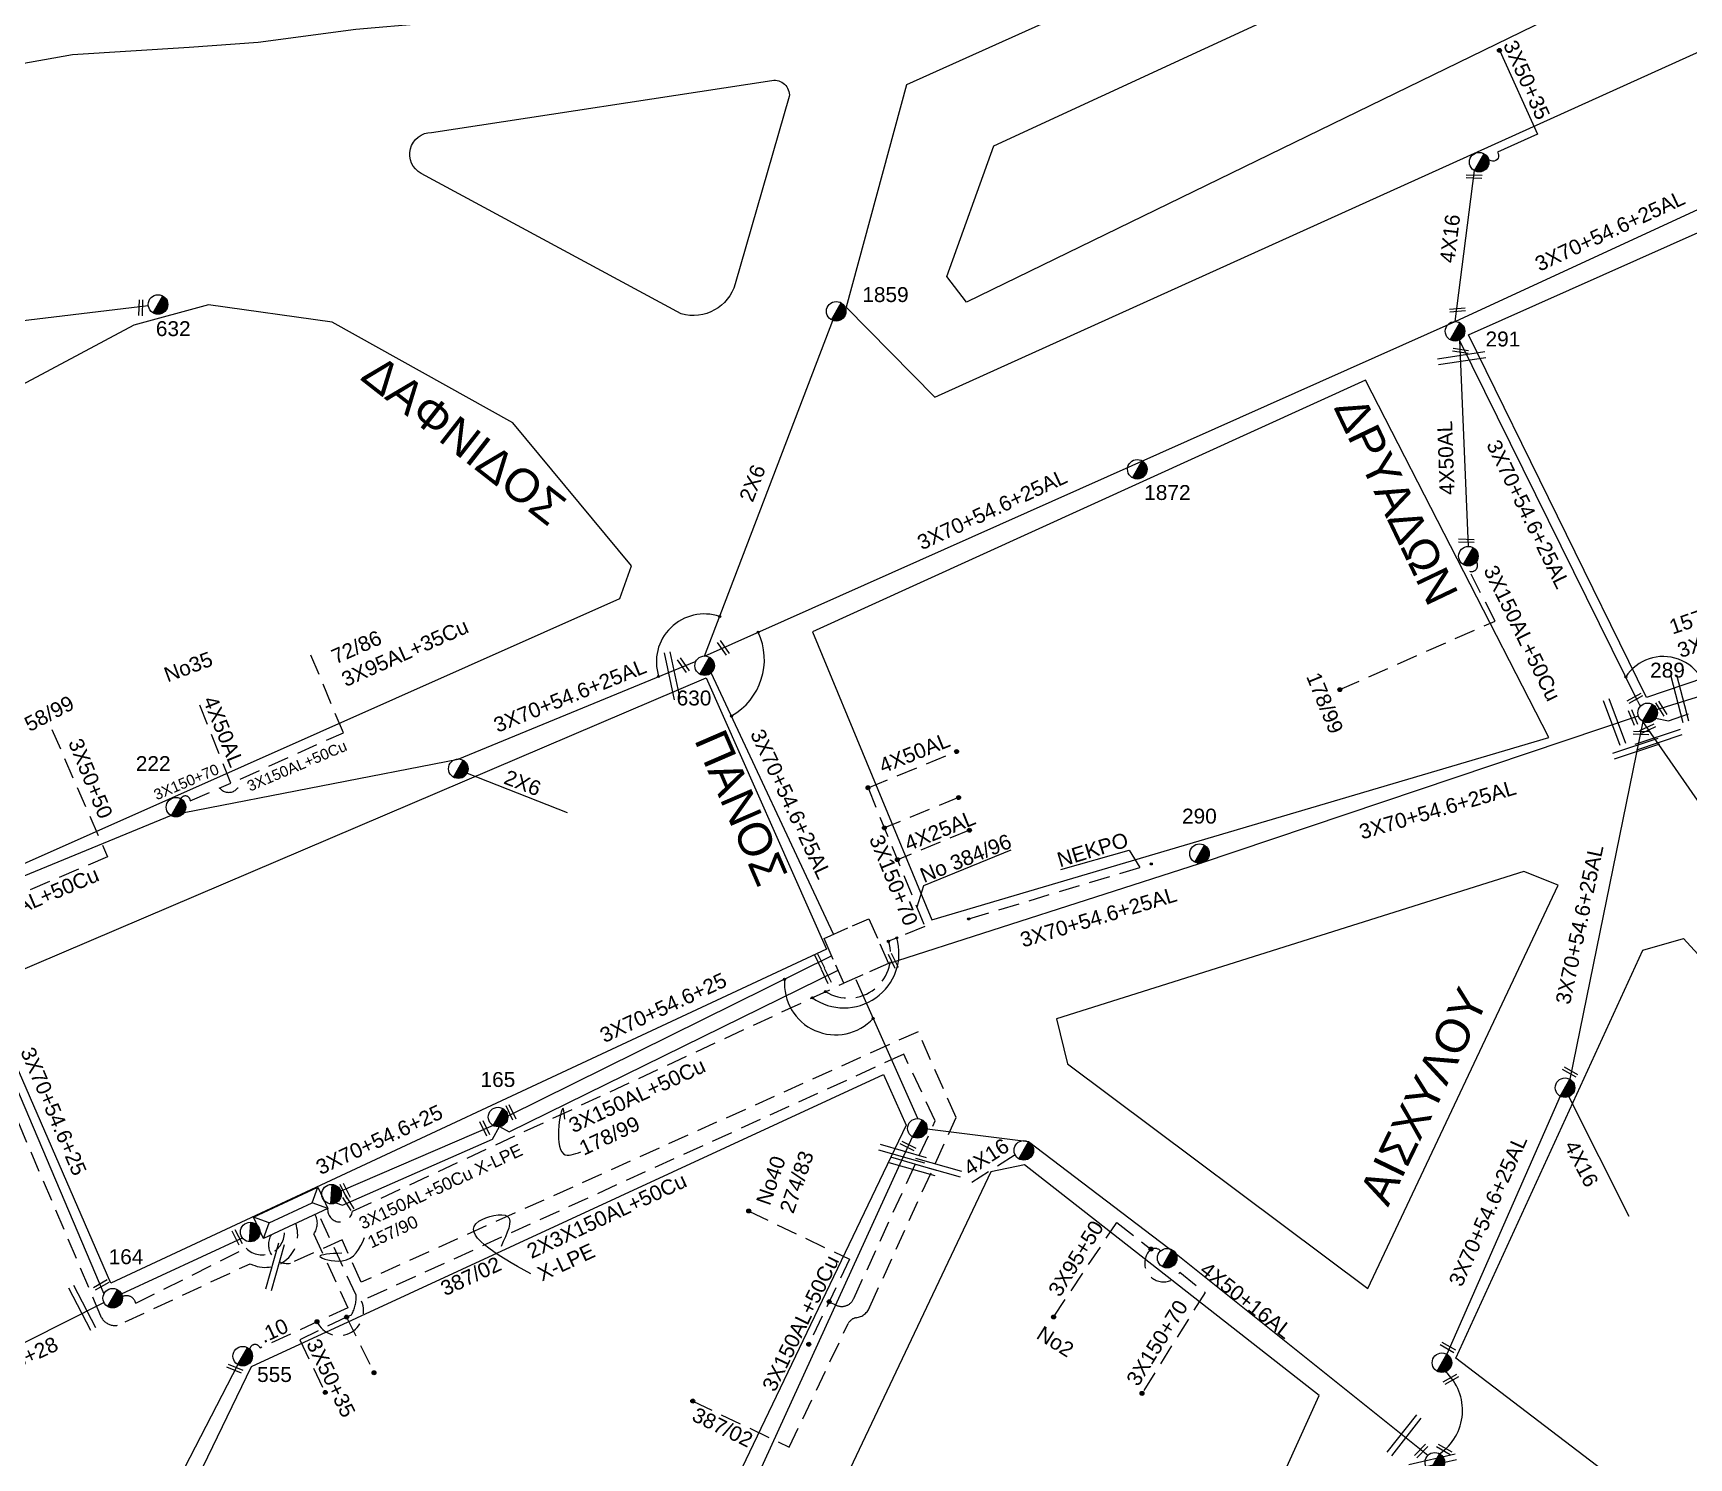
# Model space of a CAD drawing. Header units: millimetres. Extents: x 1421 to 7149, y 883 to 1925.
# Drawn here: x 5331.4 to 5531.3, y 1531.1 to 1703.1 of the extents above; entities that cross this region are included whole.
import ezdxf

# ---------------------------------------------------------------- set-up
doc = ezdxf.new("R2010")
doc.units = ezdxf.units.MM
doc.linetypes.add('DASHED', pattern=[19.05, 12.7, -6.35])
for name, color, linetype in [('2x6', 7, 'SYN_LINE'), ('3x48+28', 7, 'Continuous'), ('3x50+50', 7, 'DASHED'), ('3x65+38+23_5', 7, 'Continuous'), ('3x82+57+13_5', 7, 'Continuous'), ('Άγνωστα', 7, 'Continuous'), ('Γυμνά εναέρια ΧΤ (3Φ) 4x50AL', 7, 'Continuous'), ('Γυμνά εναέρια ΧΤ και ΦΟΠ (3Φ)   4x50+16AL', 7, 'Continuous'), ('Εναέρια παροχή ΧΤ 4x16', 7, 'SYN_LINE'), ('Καλωδια Χ.Τ 3x95+35', 7, 'DASHED'), ('Καλωδια ΧΤ  3X95+50', 7, 'Continuous'), ('Καλώδια ΧΤ   3x150+50CU', 7, 'DASHED'), ('Καλώδια ΧΤ   3x150+70AL', 7, 'DASHED'), ('Καλώδια ΧΤ   3x150AL+50CU', 7, 'DASHED'), ('Μηχανική τομή', 7, 'Continuous'), ('Περίπτερο', 7, 'Continuous'), ('Στύλος ΦΜ', 7, 'Continuous'), ('Στύλος ΦΜ @ 1', 7, 'Continuous'), ('Συνδέσεις', 7, 'Continuous'), ('Συνεστραμμένα ΧΤ   3x70+54.6+25 AL', 7, 'SYN_LINE'), ('Τομή', 7, 'Continuous'), ('Υπογεια Καλωδια Δικτυου ΧΤ 4X25', 7, 'DASHED'), ('Υποσταθμός εναέριος 2 στύλων', 7, 'Continuous'), ('Υποσταθμός πόλεως', 7, 'Continuous'), ('Υπόβαθρο ΔΕΗ', 7, 'Continuous'), ('Υπόγεια καλώδια Παροχών ΧΤ   4x16AL', 7, 'DASHED'), ('Υπόγεια καλώδια Παροχών ΧΤ   4x50AL', 7, 'DASHED')]:
    doc.layers.add(name, color=color, linetype=linetype)
doc.styles.add('arial', font='ARIAL.TTF')
doc.styles.get("Standard").update_dxf_attribs({"font": 'ARIAL.TTF'})
doc.linetypes.add('PRANES_TEXNHTO', pattern='A,1,[136,SPECLINE.shx,S=1.5,R=0,X=0,Y=0],2,[137,SPECLINE.shx,S=1,R=0,X=0,Y=0],1', length=4)
doc.linetypes.add('SYN_LINE', pattern='A,0.5,-0.0001,["/\\/\\/\\/",Standard,S=0.1,R=0,X=0,Y=-0.05],-0.25', length=0.7501)

# ---------------------------------------------------------------- blocks, each defined once
blk = doc.blocks.new('ΥΠΑΡΧΩΝ ΤΣΙΜΕΝΤΕΝΙΟΣ ΣΤΥΛΟΣ')
at = {"layer": 'Στύλος ΦΜ'}
blk.add_hatch(color=256, dxfattribs=at).paths.add_polyline_path([(-1.29, -2.28, 0.574793), (2.62, 0, 0.268822), (1.3, 2.27)])
blk.add_line((-1.29, -2.28), (1.3, 2.27), dxfattribs=at)
blk.add_circle((0, 0), 2.62, dxfattribs=at)
at = {"layer": 'Στύλος ΦΜ', "flags": 4}
for tag, p in [('ΑΡΙΘΜΟΣ', (-4.68, 8.05)), ('ΤΥΠΟΣ', (-4.91, 3.03))]:
    blk.add_attdef(tag, p, '', height=4, dxfattribs=at)
blk = doc.blocks.new('ΥΠΟΣΤΑΘΜΟΣ ΕΝΑΕΡΙΟΣ ΕΠΙ 2 ΣΤΥΛΩΝ')
at = {"layer": 'Υποσταθμός εναέριος 2 στύλων', "linetype": 'Continuous'}
for points in [[(-11.97, -2.11, 0.574793), (-8.45, -0.07, 0.268822), (-9.64, 1.98)], [(9.68, -2.15, 0.574793), (13.19, -0.1, 0.268822), (12.01, 1.95)]]:
    blk.add_hatch(color=256, dxfattribs=at).paths.add_polyline_path(points)
for p, q in [((-11.97, -2.11), (-9.64, 1.98)), ((9.68, -2.15), (12.01, 1.95))]:
    blk.add_line(p, q, dxfattribs=at)
for centre in [(-10.81, -0.07), (10.84, -0.1)]:
    blk.add_circle(centre, 2.36, dxfattribs=at)
at = {"layer": 'Υποσταθμός πόλεως', "linetype": 'Continuous', "ltscale": 40}
blk.add_lwpolyline([(-8.57, 2.82), (8.57, 2.82), (8.57, -2.82), (-8.57, -2.82)], close=True, dxfattribs=at)
for points in [[(-5.75, 0), (-8.57, 2.82)], [(-8.57, -2.82), (-5.75, 0)], [(-5.75, 0), (5.75, 0)], [(5.75, 0), (8.57, 2.82)], [(8.57, -2.82), (5.75, 0)]]:
    blk.add_lwpolyline(points, dxfattribs=at)
at = {"layer": 'Υποσταθμός εναέριος 2 στύλων', "ltscale": 40, "flags": 1}
for tag, p in [('ΜΕΤΑΣΧΗΜΑΤΙΣΜΟΣ', (14.09, 2.51)), ('ΙΣΧΥΣ', (14.07, -0.28)), ('ΑΡΙΘΜΟΣ', (14.19, -3))]:
    blk.add_attdef(tag, p, '', height=1.8, dxfattribs=at)
blk = doc.blocks.new('PILLAR YPOSTATHMOU')
at = {"layer": 'Περίπτερο', "ltscale": 40}
for points in [[(540.426, 2525.117), (540.426, 2526.013), (541.511, 2526.013)], [(541.816, 2526.013), (542.907, 2526.013), (542.907, 2524.949)], [(541.586, 2523.532), (540.426, 2523.532), (540.426, 2524.862)], [(542.907, 2524.593), (542.907, 2523.532), (541.917, 2523.532)]]:
    blk.add_lwpolyline(points, dxfattribs=at)
blk = doc.blocks.new('_ΣΥΝΔΕΣΗ')
at = {"layer": 'Συνδέσεις', "linetype": 'SYN_LINE', "ltscale": 40}
blk.add_hatch(color=256, dxfattribs=at).paths.add_polyline_path([(0.5, -0.01, 1), (-0.5, -0.01, 1)])
at = {"layer": 'Συνδέσεις'}
blk.add_circle((0, -0.01), 0.5, dxfattribs=at)
blk = doc.blocks.new('ΜΗΧΑΝΙΚΗ ΤΟΜΗ')
at = {"layer": 'Μηχανική τομή', "ltscale": 40}
for p, q in [((-3.67, 1.17), (3.91, 1.17)), ((3.91, -0.38), (-3.67, -0.38))]:
    blk.add_line(p, q, dxfattribs=at)
blk = doc.blocks.new('ΤΟΜΗ')
at = {"layer": 'Τομή', "ltscale": 40}
for p, q in [((10.95, 0.22), (-12.13, 0.22)), ((10.95, -2.57), (-12.13, -2.57))]:
    blk.add_line(p, q, dxfattribs=at)

msp = doc.modelspace()

# ---------------------------------------------------------------- linework, layer by layer
at = {"layer": '2x6', "color": 1, "lineweight": -3, "ltscale": 20}
msp.add_lwpolyline([(5412.49, 1627.88), (5427.95, 1668.39)], dxfattribs=at)
at = {"layer": '3x48+28', "color": 50, "lineweight": -3, "ltscale": 0.2}
for points in [[(5342.09, 1550.91), (5356.69, 1557.67)], [(5322, 1540.81), (5339.99, 1549.85)]]:
    msp.add_lwpolyline(points, dxfattribs=at)
at = {"layer": '3x50+50', "color": 1, "lineweight": -3, "ltscale": 0.2}
msp.add_lwpolyline([(5333.71, 1619.02), (5340.4, 1603.65)], dxfattribs=at)
at = {"layer": '3x65+38+23_5', "color": 30, "lineweight": -3, "ltscale": 0.2}
msp.add_lwpolyline([(5527.42, 1621.42), (5567.03, 1633.76)], dxfattribs=at)
at = {"layer": '3x82+57+13_5', "color": 1, "lineweight": -3, "ltscale": 0.2}
msp.add_line((5549.47, 1585.73), (5525.73, 1620), dxfattribs=at)
at = {"layer": 'Άγνωστα', "color": 7, "lineweight": -3}
for p, q in [((5449.45, 1604.47), (5438.92, 1600.16)), ((5455.47, 1602.11), (5463.74, 1604.47)), ((5463.74, 1604.47), (5465.01, 1602.37)), ((5438.92, 1600.16), (5438.1, 1597.58))]:
    msp.add_line(p, q, dxfattribs=at)
for points in [[(5395.61, 1571.98), (5395.46, 1573.17), (5395.47, 1567.8), (5397.56, 1568.05)], [(5391.5, 1553.31), (5385.24, 1559.66), (5388.7, 1560.25), (5387.92, 1556.63)], [(5368.7, 1555.81), (5366.06, 1555.41), (5368.72, 1554.88), (5371.44, 1557.68)]]:
    msp.add_spline(points, degree=3, dxfattribs=at)
at = {"layer": 'Γυμνά εναέρια ΧΤ (3Φ) 4x50AL', "color": 27, "lineweight": -3, "ltscale": 0.2}
msp.add_line((5503.59, 1666.02), (5504.63, 1641.12), dxfattribs=at)
at = {"layer": 'Γυμνά εναέρια ΧΤ και ΦΟΠ (3Φ)   4x50+16AL', "color": 62, "lineweight": -3, "ltscale": 0.1}
for points in [[(5438.22, 1572.05), (5430.76, 1588.82)], [(5499.77, 1531.39), (5469.39, 1555.7), (5451.6, 1569.23), (5439.34, 1570.79)]]:
    msp.add_lwpolyline(points, dxfattribs=at)
at = {"layer": 'Εναέρια παροχή ΧΤ 4x16', "color": 1, "lineweight": -3, "ltscale": 10}
msp.add_line((5383.82, 1613.75), (5395.9, 1609), dxfattribs=at)
at = {"layer": 'Εναέρια παροχή ΧΤ 4x16', "color": 1, "lineweight": -3, "ltscale": 20}
msp.add_line((5516.79, 1574.69), (5524.04, 1560.27), dxfattribs=at)
at = {"layer": 'Καλωδια Χ.Τ 3x95+35', "color": 1, "lineweight": -3, "ltscale": 0.2}
msp.add_lwpolyline([(5368.89, 1618.62), (5364.86, 1628.23)], dxfattribs=at)
at = {"layer": 'Καλωδια ΧΤ  3X95+50', "color": 62, "linetype": 'DASHED', "lineweight": -3, "ltscale": 0.2}
for points in [[(5454.61, 1548.1), (5462.24, 1559.52), (5466.36, 1556.29)], [(5469.84, 1553.5), (5472.9, 1551.07)]]:
    msp.add_lwpolyline(points, dxfattribs=at)
for centre, radius, start, end in [((5467.87, 1554.61), 2.26, 131.7965, 330.6548), ((5466.8, 1555.36), 1.03, 44.871, 115.203)]:
    msp.add_arc(centre, radius, start, end, dxfattribs=at)
at = {"layer": 'Καλώδια ΧΤ   3x150+50CU', "color": 151, "lineweight": -3, "ltscale": 0.2}
for points in [[(5432.21, 1611.98), (5439.05, 1595.24), (5434.67, 1593.45, -0.709322), (5427.09, 1587.38, 26.956965)], [(5366.99, 1561.22, 0.972346), (5369.99, 1560.86), (5429.3, 1588.4)]]:
    msp.add_lwpolyline(points, format="xyb", dxfattribs=at)
at = {"layer": 'Καλώδια ΧΤ   3x150+50CU', "color": 6, "lineweight": -3, "ltscale": 0.2}
msp.add_lwpolyline([(5411.06, 1537.96), (5422.68, 1532.39), (5429.83, 1547.31, -0.251924), (5430.78, 1548.01, 0.275766), (5432.44, 1549.34), (5442.85, 1572.18), (5438.26, 1582.54), (5371.04, 1552.31), (5368.75, 1557.42), (5362.49, 1554.6, -0.64206), (5360.17, 1558.03, -1.34144)], format="xyb", dxfattribs=at)
at = {"layer": 'Καλώδια ΧΤ   3x150+50CU', "color": 30, "lineweight": -3, "ltscale": 0.2}
for points in [[(5427.51, 1549.94), (5428.37, 1549.53, 0.429753), (5430.5, 1550.35), (5440.33, 1571.79), (5436.53, 1579.82), (5371.07, 1550.03, -0.981828), (5365.69, 1547.53)], [(5365.45, 1560.5, -0.303809), (5365.3, 1558.11), (5369.44, 1549.22), (5358.83, 1544.35, 0.810901), (5357.59, 1544.2)]]:
    msp.add_lwpolyline(points, format="xyb", dxfattribs=at)
msp.add_lwpolyline([(5417.81, 1560.89), (5429.97, 1555.07), (5425.06, 1544.81)], dxfattribs=at)
at = {"layer": 'Καλώδια ΧΤ   3x150+50CU', "color": 206, "lineweight": -3, "ltscale": 0.2}
msp.add_lwpolyline([(5369.32, 1548.12), (5369.86, 1548.38, 0.157059), (5370.42, 1550.74), (5365.83, 1560.68)], format="xyb", dxfattribs=at)
at = {"layer": 'Καλώδια ΧΤ   3x150+50CU', "color": 85, "lineweight": -3, "ltscale": 0.2}
msp.add_lwpolyline([(5342.2, 1550.56, -0.493689), (5343.82, 1549.76), (5357.14, 1556.42, 0.733578), (5361.75, 1558.77, -2.503495)], format="xyb", dxfattribs=at)
at = {"layer": 'Καλώδια ΧΤ   3x150+50CU', "color": 206, "lineweight": -3, "ltscale": 0.2}
for points in [[(5369.26, 1548.09), (5363.61, 1545.36), (5366.69, 1538.99)], [(5369.26, 1548.09), (5372.58, 1541.37)]]:
    msp.add_lwpolyline(points, dxfattribs=at)
at = {"layer": 'Καλώδια ΧΤ   3x150+70AL', "color": 250, "lineweight": -3, "ltscale": 0.2}
msp.add_line((5444.36, 1596.15), (5466.4, 1602.79), dxfattribs=at)
at = {"layer": 'Καλώδια ΧΤ   3x150+70AL', "color": 1, "lineweight": -3, "ltscale": 0.2}
msp.add_lwpolyline([(5350.41, 1610.42), (5355.3, 1612.52)], dxfattribs=at)
msp.add_lwpolyline([(5306.4, 1581.46), (5322.21, 1589.09), (5339.57, 1548.24, 0.500021), (5342.54, 1547.51), (5357.65, 1554.54, 0.691957), (5363.11, 1559.42, -4.730489)], format="xyb", dxfattribs=at)
at = {"layer": 'Καλώδια ΧΤ   3x150+70AL', "color": 62, "lineweight": -3, "ltscale": 0.2}
msp.add_lwpolyline([(5472.9, 1551.07), (5465.28, 1538.88)], dxfattribs=at)
at = {"layer": 'Καλώδια ΧΤ   3x150AL+50CU', "color": 27, "linetype": 'DASHED', "lineweight": -3, "ltscale": 0.2}
msp.add_lwpolyline([(5527.28, 1620.37), (5528.83, 1620.08), (5607.66, 1647.58), (5609.55, 1647.7), (5614.87, 1642.35), (5618.31, 1644.35), (5622.05, 1643.88), (5653.09, 1612.03), (5646.7, 1605.8), (5653.09, 1612.03)], dxfattribs=at)
at = {"layer": 'Καλώδια ΧΤ   3x150AL+50CU', "color": 27, "lineweight": -3, "ltscale": 0.2}
msp.add_lwpolyline([(5489.16, 1623.83), (5507.89, 1632.11), (5504.82, 1638.12)], dxfattribs=at)
at = {"layer": 'Καλώδια ΧΤ   3x150AL+50CU', "color": 1, "lineweight": -3, "ltscale": 0.2}
for points in [[(5356.43, 1613.03), (5368.89, 1618.62)], [(5340.4, 1603.65), (5319.69, 1594.78)]]:
    msp.add_lwpolyline(points, dxfattribs=at)
at = {"layer": 'Καλώδια ΧΤ   3x150AL+50CU', "color": 27, "lineweight": -3, "ltscale": 0.2}
msp.add_arc((5505.05, 1638.82), 0.739, 251.3815, 37.3991, dxfattribs=at)
at = {"layer": 'Καλώδια ΧΤ   3x150AL+50CU', "color": 1, "lineweight": -3, "ltscale": 0.2}
msp.add_arc((5355.06, 1612.82), 1.39, 218.5202, 8.6793, dxfattribs=at)
at = {"layer": 'Συνεστραμμένα ΧΤ   3x70+54.6+25 AL', "color": 27, "lineweight": -3, "ltscale": 20}
msp.add_line((5525.09, 1622.49), (5503.59, 1666.02), dxfattribs=at)
at = {"layer": 'Συνεστραμμένα ΧΤ   3x70+54.6+25 AL', "color": 1, "lineweight": -3, "ltscale": 20}
for p, q in [((5525.73, 1620), (5516.92, 1576.8)), ((5515.76, 1574.75), (5502.07, 1543.6))]:
    msp.add_line(p, q, dxfattribs=at)
at = {"layer": 'Συνεστραμμένα ΧΤ   3x70+54.6+25 AL', "color": 5, "lineweight": -3, "ltscale": 7}
msp.add_lwpolyline([(5508.47, 1700.92), (5513.01, 1690.88), (5508.18, 1688.7, -1.201511), (5507.02, 1688.06, 0.543102)], format="xyb", dxfattribs=at)
at = {"layer": 'Συνεστραμμένα ΧΤ   3x70+54.6+25 AL', "color": 5, "lineweight": -3, "ltscale": 20}
for points in [[(5503.07, 1668.26), (5532.47, 1681.81), (5565.37, 1694.89)], [(5412.49, 1627.88), (5503.07, 1668.26), (5505.4, 1686.47)], [(5428.05, 1594.3), (5413.29, 1625.85)], [(5367.99, 1561.89), (5368.78, 1561.6), (5386.88, 1569.58), (5387.73, 1571.08), (5388.9, 1570.46), (5428.6, 1589.97)]]:
    msp.add_lwpolyline(points, dxfattribs=at)
at = {"layer": 'Συνεστραμμένα ΧΤ   3x70+54.6+25 AL', "color": 85, "lineweight": -3, "ltscale": 20}
for points in [[(5291, 1663.66), (5345.34, 1670.18)], [(5320.28, 1597.21), (5339.97, 1550.89)], [(5376.01, 1443.19), (5385.04, 1457.86), (5391.11, 1469.74), (5401.01, 1491.47), (5414.92, 1520.23), (5437.58, 1569.85)]]:
    msp.add_lwpolyline(points, dxfattribs=at)
at = {"layer": 'Συνεστραμμένα ΧΤ   3x70+54.6+25 AL', "color": 1, "lineweight": -3, "ltscale": 20}
for points in [[(5349.67, 1609), (5382.76, 1615.45), (5411.46, 1627.28)], [(5348.1, 1608.62), (5321.37, 1597.66)]]:
    msp.add_lwpolyline(points, dxfattribs=at)
at = {"layer": 'Συνεστραμμένα ΧΤ   3x70+54.6+25 AL', "color": 151, "lineweight": -3, "ltscale": 20}
msp.add_lwpolyline([(5434.68, 1590.79), (5472.22, 1602.86), (5525.19, 1620.65)], dxfattribs=at)
at = {"layer": 'Συνεστραμμένα ΧΤ   3x70+54.6+25 AL', "color": 62, "lineweight": -3, "ltscale": 20}
for points in [[(5427.85, 1591.68), (5388.72, 1572.33)], [(5386.97, 1571.22), (5368.57, 1563.29)]]:
    msp.add_lwpolyline(points, dxfattribs=at)
at = {"layer": 'Συνεστραμμένα ΧΤ   3x70+54.6+25 AL', "color": 30, "lineweight": -3, "ltscale": 20}
msp.add_lwpolyline([(5356.16, 1542.36), (5338.82, 1508.76)], dxfattribs=at)
at = {"layer": 'Συνεστραμμένα ΧΤ   3x70+54.6+25 AL', "color": 27, "lineweight": -3, "ltscale": 0.2}
msp.add_arc((5528.16, 1623.81), 3.35, 203.2519, 216.0531, dxfattribs=at)
at = {"layer": 'Συνεστραμμένα ΧΤ   3x70+54.6+25 AL', "color": 1, "lineweight": -3, "ltscale": 10}
msp.add_arc((5497.64, 1536.83), 6.33, 304.2008, 47.3541, dxfattribs=at)
at = {"layer": 'Υπογεια Καλωδια Δικτυου ΧΤ 4X25', "color": 151, "lineweight": -3, "ltscale": 0.2}
for points in [[(5443.13, 1610.8), (5434.19, 1607.14)], [(5444.45, 1606.86), (5435.76, 1603.3)]]:
    msp.add_lwpolyline(points, dxfattribs=at)
at = {"layer": 'Υπόβαθρο ΔΕΗ', "linetype": 'PRANES_TEXNHTO', "lineweight": -3, "ltscale": 0.5, "flags": 128}
msp.add_lwpolyline([(5044.09, 1551.45), (5050.6, 1553.39), (5056.52, 1555.56), (5060.9, 1557.4), (5071.38, 1561.74), (5077.75, 1564.93), (5085.45, 1569.14), (5095.65, 1573.04), (5103.95, 1576.42), (5110.24, 1578.52), (5114.69, 1581.58), (5121.92, 1586.95), (5134.82, 1598.46), (5144.9, 1609.09), (5151.71, 1616.04), (5160.49, 1624), (5169.86, 1632.66), (5178.13, 1640.42), (5182.81, 1646.4), (5191, 1657.9), (5194.63, 1663.38), (5197.08, 1666.2), (5201.6, 1670.05), (5207.85, 1674.97), (5214.81, 1678.67), (5220.3, 1680.6), (5228.38, 1682.15), (5234.39, 1682.89), (5245.58, 1683.04), (5257.26, 1683.58), (5266.01, 1684.62), (5276.98, 1687.95), (5290.25, 1691.5), (5300.97, 1693.83), (5312.38, 1695.9), (5322.39, 1698.05), (5336.18, 1700.5), (5350.27, 1701.38), (5358.61, 1701.98), (5370.4, 1703.54), (5378.78, 1704.28), (5387.23, 1705.61), (5404.76, 1708.58), (5428.56, 1713.61), (5440.79, 1715.84), (5450.76, 1719.55), (5463.07, 1723.4), (5474.86, 1727.4), (5486.52, 1732.31), (5496.23, 1736.31), (5511.06, 1743.5), (5515.76, 1746.35), (5525.48, 1750.05), (5532.07, 1754.64), (5545.27, 1761.16), (5557.32, 1769.28), (5564.14, 1774.9), (5567.85, 1778.39), (5576.45, 1785.72), (5591.37, 1798.86), (5595.15, 1803.31), (5604.87, 1815.26), (5609.99, 1821.71), (5613.56, 1825.44), (5616.97, 1828.99), (5625.42, 1833.36), (5635.8, 1837.22), (5644.72, 1840.65), (5648.28, 1841.69), (5654.73, 1845.39), (5666.37, 1855.46), (5675.43, 1865.58), (5682.03, 1872.84), (5684.18, 1875.87), (5692.11, 1878.76), (5696.79, 1878.91), (5702.65, 1882.72), (5706.46, 1884.6), (5706.46, 1884.6), (5708.84, 1887.18), (5713.2, 1889.37), (5717.96, 1894.12), (5720.78, 1899.95)], dxfattribs=at)
at = {"layer": 'Υπόβαθρο ΔΕΗ', "lineweight": -3, "ltscale": 0.2}
for points in [[(5758.21, 1899.95), (5684.24, 1852.63), (5603.29, 1792.94), (5544.22, 1745.13), (5436.86, 1696.81)], [(5436.86, 1696.81), (5429.59, 1670.01), (5440.27, 1659.11), (5553.66, 1710.43), (5570.91, 1741.8), (5716.02, 1856.57), (5807.82, 1892.58)], [(5441.71, 1673.7), (5447.39, 1689.46), (5549.79, 1736.75), (5553.68, 1732.86), (5547.56, 1721), (5444.1, 1670.6), (5441.71, 1673.7)], [(5526.19, 1622.88), (5504.69, 1666.64), (5565.66, 1693.83), (5608.95, 1656.26), (5608.52, 1650.8), (5526.19, 1622.88)], [(5300.54, 1644.84), (5320.72, 1598.56), (5402.26, 1634.83), (5403.67, 1638.76), (5389.34, 1656.04), (5367.53, 1668.2), (5352.62, 1670.29), (5343.61, 1667.82), (5300.54, 1644.84)], [(5425.51, 1630.82), (5439.91, 1596.03), (5514.37, 1618.04), (5492.25, 1661.18), (5425.51, 1630.82)], [(5340.82, 1552.17), (5325.24, 1587.96), (5412.66, 1625.24), (5427.18, 1592.5), (5340.82, 1552.17)], [(5454.97, 1584.11), (5456.28, 1578.66), (5492.53, 1551.55), (5515.52, 1600.21), (5511.37, 1601.87), (5454.97, 1584.11)], [(5544.08, 1511.93), (5503.17, 1543.12), (5525.75, 1592.37), (5530.65, 1593.77), (5568.02, 1552.98), (5552.22, 1513.82), (5544.08, 1511.93)], [(5380.1, 1452.83), (5327.31, 1479.11), (5357.78, 1542.14), (5434.06, 1577.37), (5436.81, 1571.26), (5380.1, 1452.83)], [(5435.35, 1425.44), (5486.67, 1538.62), (5451.1, 1566.48), (5447.04, 1565.62), (5391.24, 1447.93), (5435.35, 1425.44)]]:
    msp.add_lwpolyline(points, dxfattribs=at)
msp.add_lwpolyline([(5379.54, 1691.08), (5420.62, 1697.36, -0.481036), (5422.71, 1695.43), (5416.19, 1672.81, -0.412904), (5409.66, 1669.19), (5378.28, 1686.13, -0.780001), (5379.54, 1691.08, -0.938913)], format="xyb", dxfattribs=at)
at = {"layer": 'Υπόβαθρο ΔΕΗ', "lineweight": -3}
for centre, radius, start, end in [((5412.45, 1627.17), 5.79, 71.3025, 197.6176), ((5411.93, 1627.44), 7.77, 299.1824, 25.3576), ((5528.19, 1622.47), 5.36, 351.8269, 147.4459), ((5429.32, 1592.04), 6.63, 234.7121, 15.9375), ((5428.3, 1588.34), 6.18, 175.2203, 317.266)]:
    msp.add_arc(centre, radius, start, end, dxfattribs=at)
at = {"layer": 'Υπόγεια καλώδια Παροχών ΧΤ   4x16AL', "color": 62, "lineweight": -3, "ltscale": 0.2}
msp.add_lwpolyline([(5449.96, 1567.68), (5444.73, 1564.32)], dxfattribs=at)
at = {"layer": 'Υπόγεια καλώδια Παροχών ΧΤ   4x50AL', "color": 1, "lineweight": -3, "ltscale": 0.2}
msp.add_lwpolyline([(5355.3, 1612.52), (5351.19, 1622.85)], dxfattribs=at)
at = {"layer": 'Υπόγεια καλώδια Παροχών ΧΤ   4x50AL', "color": 151, "lineweight": -3, "ltscale": 0.2}
msp.add_lwpolyline([(5432.21, 1611.98), (5442.9, 1616.35)], dxfattribs=at)
at = {"layer": 'Υπόγεια καλώδια Παροχών ΧΤ   4x50AL', "color": 1, "lineweight": -3, "ltscale": 0.2}
msp.add_arc((5349.81, 1610.39), 0.607, 3.2846, 152.9217, dxfattribs=at)

# ---------------------------------------------------------------- block references
at = {"lineweight": -3, "xscale": 2.374466780193699, "yscale": 2.374466780193699, "zscale": 2.374466780193699, "rotation": 293.9141782015107}
msp.add_blockref('PILLAR YPOSTATHMOU', (-570.92, 337.87), dxfattribs=at)
at = {"layer": 'Μηχανική τομή', "lineweight": -3}
for p, xscale, yscale, zscale, rotation in [((5505.4, 1685.85), 0.2500000000006056, 0.2500000000006056, 0.2500000000006056, 177.87439789198), ((5344.33, 1669.95), 0.2500000000007278, 0.2500000000007278, 0.2500000000007278, 268.6388953290862), ((5503.37, 1669.75), 0.250000000000658, 0.250000000000658, 0.250000000000658, 184.6479220906005), ((5503.7, 1664.63), 0.250000000000727, 0.250000000000727, 0.250000000000727, 351.4478638929639), ((5504.46, 1641.9), 0.2500000000006056, 0.2500000000006056, 0.2500000000006056, 177.87439789198), ((5414.84, 1628.9), 0.2500000000002682, 0.2500000000002682, 0.2500000000002682, 125.1968341227941), ((5410.01, 1626.81), 0.2500000000002682, 0.2500000000002682, 0.2500000000002682, 125.1968341227941), ((5524.76, 1622.88), 0.2500000000006017, 0.2500000000006017, 0.2500000000006017, 209.3590453653844), ((5524.44, 1620.45), 0.2500000000003675, 0.2500000000003675, 0.2500000000003675, 291.8532713061547), ((5528.07, 1621.57), 0.2500000000009304, 0.2500000000009304, 0.2500000000009304, 122.1816564871567), ((5526.31, 1619.22), 0.2500000000005927, 0.2500000000005927, 0.2500000000005927, 205.4088254537311), ((5525.57, 1618.7), 0.2500000000006056, 0.2500000000006056, 0.2500000000006056, 177.87439789198), ((5426.26, 1591), 0.2500000000010396, 0.2500000000010396, 0.2500000000010396, 296.0534150578656), ((5435.16, 1591.07), 0.2500000000010396, 0.2500000000010396, 0.2500000000010396, 296.0534150578656), ((5427.07, 1589.25), 0.2500000000010396, 0.2500000000010396, 0.2500000000010396, 296.0534150578656), ((5517.02, 1577.75), 0.2500000000007727, 0.2500000000007727, 0.2500000000007727, 150.1429545525967), ((5389.01, 1572.79), 0.2500000000010396, 0.2500000000010396, 0.2500000000010396, 296.0534150578656), ((5385.84, 1570.87), 0.2500000000010396, 0.2500000000010396, 0.2500000000010396, 296.0534150578656), ((5436.97, 1568.67), 0.2500000000011469, 0.2500000000011469, 0.2500000000011469, 333.2671663722479), ((5369, 1563.3), 0.2500000000010396, 0.2500000000010396, 0.2500000000010396, 296.0534150578656), ((5369.38, 1561.82), 0.2500000000008872, 0.2500000000008872, 0.2500000000008872, 302.8934331269643), ((5356.15, 1557.74), 0.2500000000010665, 0.2500000000010665, 0.2500000000010665, 116.9301297299874), ((5339.63, 1552.08), 0.2500000000010498, 0.2500000000010498, 0.2500000000010498, 209.4223573968266), ((5502.27, 1544.5), 0.2500000000007727, 0.2500000000007727, 0.2500000000007727, 150.1429545525967), ((5355.85, 1541.94), 0.2500000000009397, 0.2500000000009397, 0.2500000000009397, 156.81022477136), ((5502.53, 1540.69), 0.2500000000007558, 0.2500000000007558, 0.2500000000007558, 209.1600678227096), ((5498.94, 1532.02), 0.2500000000008254, 0.2500000000008254, 0.2500000000008254, 225.3374996792375), ((5501.83, 1532.19), 0.2500000000007727, 0.2500000000007727, 0.2500000000007727, 150.1429545525967)]:
    msp.add_blockref('ΜΗΧΑΝΙΚΗ ΤΟΜΗ', p, dxfattribs=dict(at, xscale=xscale, yscale=yscale, zscale=zscale, rotation=rotation))
at = {"layer": 'Στύλος ΦΜ @ 1', "lineweight": -3, "ltscale": 40, "xscale": 0.4499999999998181, "yscale": 0.4499999999998181, "zscale": 0.4499999999998181}
for p in [(5505.98, 1687.5), (5504.68, 1639.94), (5382.76, 1614.28), (5516.34, 1575.78), (5438.17, 1570.87), (5451.01, 1568.21), (5468.32, 1555.21), (5501.48, 1542.58), (5500.62, 1530.57)]:
    msp.add_blockref('ΥΠΑΡΧΩΝ ΤΣΙΜΕΝΤΕΝΙΟΣ ΣΤΥΛΟΣ', p, dxfattribs=at)
at = {"layer": 'Στύλος ΦΜ @ 1', "lineweight": -3, "ltscale": 40}
ref = msp.add_blockref('ΥΠΑΡΧΩΝ ΤΣΙΜΕΝΤΕΝΙΟΣ ΣΤΥΛΟΣ', (5346.51, 1670.32), dxfattribs=dict(at, xscale=0.4499999999998181, yscale=0.4499999999998181, zscale=0.4499999999998181))
ref.add_attrib('ΑΡΙΘΜΟΣ', '632', (5346.25, 1666.5), dxfattribs={"layer": 'Στύλος ΦΜ', "height": 1.8, "flags": 4})
ref = msp.add_blockref('ΥΠΑΡΧΩΝ ΤΣΙΜΕΝΤΕΝΙΟΣ ΣΤΥΛΟΣ', (5428.37, 1669.5), dxfattribs=dict(at, xscale=0.4499999999998181, yscale=0.4499999999998181, zscale=0.4499999999998181))
ref.add_attrib('ΤΥΠΟΣ', '1859', (5431.52, 1670.61), dxfattribs={"layer": 'Στύλος ΦΜ', "height": 1.8, "flags": 4})
ref = msp.add_blockref('ΥΠΑΡΧΩΝ ΤΣΙΜΕΝΤΕΝΙΟΣ ΣΤΥΛΟΣ', (5503.07, 1667.08), dxfattribs=dict(at, xscale=0.4499999999998181, yscale=0.4499999999998181, zscale=0.4499999999998181))
ref.add_attrib('ΑΡΙΘΜΟΣ', '291', (5506.75, 1665.25), dxfattribs={"layer": 'Στύλος ΦΜ', "height": 1.8, "flags": 4})
ref = msp.add_blockref('ΥΠΑΡΧΩΝ ΤΣΙΜΕΝΤΕΝΙΟΣ ΣΤΥΛΟΣ', (5464.71, 1650.43), dxfattribs=dict(at, xscale=0.4499999999998181, yscale=0.4499999999998181, zscale=0.4499999999998181))
ref.add_attrib('ΑΡΙΘΜΟΣ', '1872', (5465.55, 1646.72), dxfattribs={"layer": 'Στύλος ΦΜ', "height": 1.8, "flags": 4})
ref = msp.add_blockref('ΥΠΑΡΧΩΝ ΤΣΙΜΕΝΤΕΝΙΟΣ ΣΤΥΛΟΣ', (5412.49, 1626.71), dxfattribs=dict(at, xscale=0.4499999999998181, yscale=0.4499999999998181, zscale=0.4499999999998181))
ref.add_attrib('ΑΡΙΘΜΟΣ', '630', (5409.11, 1621.92), dxfattribs={"layer": 'Στύλος ΦΜ', "height": 1.8, "flags": 4})
ref = msp.add_blockref('ΥΠΑΡΧΩΝ ΤΣΙΜΕΝΤΕΝΙΟΣ ΣΤΥΛΟΣ', (5526.31, 1621.03), dxfattribs=dict(at, xscale=0.4499999999998181, yscale=0.4499999999998181, zscale=0.4499999999998181))
ref.add_attrib('ΑΡΙΘΜΟΣ', '289', (5526.61, 1625.28), dxfattribs={"layer": 'Στύλος ΦΜ', "height": 1.8, "flags": 4})
ref = msp.add_blockref('ΥΠΑΡΧΩΝ ΤΣΙΜΕΝΤΕΝΙΟΣ ΣΤΥΛΟΣ', (5348.68, 1609.64), dxfattribs=dict(at, xscale=0.4499999999998181, yscale=0.4499999999998181, zscale=0.4499999999998181))
ref.add_attrib('ΑΡΙΘΜΟΣ', '222', (5343.83, 1614), dxfattribs={"layer": 'Στύλος ΦΜ', "height": 1.8, "flags": 4})
ref = msp.add_blockref('ΥΠΑΡΧΩΝ ΤΣΙΜΕΝΤΕΝΙΟΣ ΣΤΥΛΟΣ', (5472.22, 1604.03), dxfattribs=dict(at, xscale=0.4499999999998181, yscale=0.4499999999998181, zscale=0.4499999999998181))
ref.add_attrib('ΑΡΙΘΜΟΣ', '290', (5470.11, 1607.66), dxfattribs={"layer": 'Στύλος ΦΜ', "height": 1.8, "flags": 4})
ref = msp.add_blockref('ΥΠΑΡΧΩΝ ΤΣΙΜΕΝΤΕΝΙΟΣ ΣΤΥΛΟΣ', (5387.55, 1572.24), dxfattribs=dict(at, xscale=0.4499999999998181, yscale=0.4499999999998181, zscale=0.4499999999998181))
ref.add_attrib('ΑΡΙΘΜΟΣ', '165', (5385.44, 1575.87), dxfattribs={"layer": 'Στύλος ΦΜ', "height": 1.8, "flags": 4})
ref = msp.add_blockref('ΥΠΑΡΧΩΝ ΤΣΙΜΕΝΤΕΝΙΟΣ ΣΤΥΛΟΣ', (5341.04, 1550.38), dxfattribs=dict(at, xscale=0.4499999999998181, yscale=0.4499999999998181, zscale=0.4499999999998181))
ref.add_attrib('ΑΡΙΘΜΟΣ', '164', (5340.55, 1554.48), dxfattribs={"layer": 'Στύλος ΦΜ', "height": 1.8, "flags": 4})
ref = msp.add_blockref('ΥΠΑΡΧΩΝ ΤΣΙΜΕΝΤΕΝΙΟΣ ΣΤΥΛΟΣ', (5356.74, 1543.38), dxfattribs=dict(at, xscale=0.4499999999998181, yscale=0.4499999999998181, zscale=0.4499999999998181))
ref.add_attrib('ΑΡΙΘΜΟΣ', '555', (5358.47, 1540.26), dxfattribs={"layer": 'Στύλος ΦΜ', "height": 1.8, "flags": 4})
at = {"layer": 'Συνδέσεις', "lineweight": -3}
for p, xscale, yscale, zscale in [((5508.43, 1700.99), 0.4777242751392805, 0.4777242751392805, 0.4777242751392805), ((5414.31, 1632.65), 0.25, 0.25, 0.25), ((5418.96, 1630.77), 0.25, 0.25, 0.25), ((5406.93, 1625.42), 0.25, 0.25, 0.25), ((5523.67, 1625.36), 0.25, 0.25, 0.25), ((5489.16, 1623.83), 0.4777242751392805, 0.4777242751392805, 0.4777242751392805), ((5415.72, 1620.65), 0.25, 0.25, 0.25), ((5442.9, 1616.36), 0.4777242751392805, 0.4777242751392805, 0.4777242751392805), ((5432.21, 1611.99), 0.4777242751392805, 0.4777242751392805, 0.4777242751392805), ((5443.14, 1610.81), 0.4777242751392805, 0.4777242751392805, 0.4777242751392805), ((5434.19, 1607.15), 0.4777242751392805, 0.4777242751392805, 0.4777242751392805), ((5444.45, 1606.86), 0.4777242751392805, 0.4777242751392805, 0.4777242751392805), ((5435.76, 1603.31), 0.4777242751392805, 0.4777242751392805, 0.4777242751392805), ((5466.4, 1602.79), 0.25, 0.25, 0.25), ((5444.36, 1596.15), 0.25, 0.25, 0.25), ((5434.67, 1593.45), 0.25, 0.25, 0.25), ((5435.69, 1593.86), 0.25, 0.25, 0.25), ((5422.14, 1588.86), 0.25, 0.25, 0.25), ((5427.09, 1587.38), 0.25, 0.25, 0.25), ((5425.49, 1586.64), 0.25, 0.25, 0.25), ((5432.84, 1584.15), 0.25, 0.25, 0.25), ((5417.81, 1560.9), 0.4777242751392805, 0.4777242751392805, 0.4777242751392805), ((5466.36, 1556.3), 0.4777242751392805, 0.4777242751392805, 0.4777242751392805), ((5427.52, 1549.95), 0.4777242751392805, 0.4777242751392805, 0.4777242751392805), ((5365.7, 1547.54), 0.4777242751392805, 0.4777242751392805, 0.4777242751392805), ((5369.27, 1548.1), 0.4777242751392805, 0.4777242751392805, 0.4777242751392805), ((5454.61, 1548.11), 0.4777242751392805, 0.4777242751392805, 0.4777242751392805), ((5425.06, 1544.82), 0.4777242751392805, 0.4777242751392805, 0.4777242751392805), ((5372.58, 1541.38), 0.4777242751392805, 0.4777242751392805, 0.4777242751392805), ((5366.69, 1539), 0.4777242751392805, 0.4777242751392805, 0.4777242751392805), ((5465.28, 1538.89), 0.4777242751392805, 0.4777242751392805, 0.4777242751392805), ((5411.06, 1537.96), 0.4777242751392805, 0.4777242751392805, 0.4777242751392805)]:
    msp.add_blockref('_ΣΥΝΔΕΣΗ', p, dxfattribs=dict(at, xscale=xscale, yscale=yscale, zscale=zscale))
at = {"layer": 'Τομή', "lineweight": -3}
for p, xscale, yscale, zscale, rotation in [((5503.97, 1664.12), 0.2500000000003174, 0.2500000000003174, 0.2500000000003174, 8.629474267858106), ((5408.24, 1625.59), 0.2500000000002653, 0.2500000000002653, 0.2500000000002653, 102.0369614386971), ((5530.53, 1622.64), 0.2500000000002068, 0.2500000000002068, 0.2500000000002068, 284.4901885851785), ((5522.66, 1619.87), 0.2500000000000832, 0.2500000000000832, 0.2500000000000832, 290.3640533943444), ((5527.6, 1617.49), 0.2500000000002403, 0.2500000000002403, 0.2500000000002403, 198.4121153324845), ((5524.91, 1616.4), 0.2500000000002403, 0.2500000000002403, 0.2500000000002403, 198.4121153324845), ((5436.62, 1568.03), 0.2500000000002297, 0.2500000000002297, 0.2500000000002297, 343.9781169301968), ((5437.85, 1566.5), 0.2500000000002297, 0.2500000000002297, 0.2500000000002297, 343.9781169301968), ((5440.9, 1566.35), 0.2500000000002297, 0.2500000000002297, 0.2500000000002297, 343.9781169301968), ((5360.9, 1553.97), 0.2500000000002388, 0.2500000000002388, 0.2500000000002388, 254.1304863684563), ((5337.7, 1549.19), 0.2500000000003096, 0.2500000000003096, 0.2500000000003096, 297.3003700601037), ((5496.75, 1534.12), 0.2499999999998348, 0.2499999999998348, 0.2499999999998348, 51.79608685336513), ((5500.44, 1530.87), 0.2500000000001559, 0.2500000000001559, 0.2500000000001559, 12.84595134978317)]:
    msp.add_blockref('ΤΟΜΗ', p, dxfattribs=dict(at, xscale=xscale, yscale=yscale, zscale=zscale, rotation=rotation))
at = {"layer": 'Υποσταθμός εναέριος 2 στύλων', "lineweight": -3, "xscale": 0.4999999999999974, "yscale": 0.4999999999999974, "zscale": 0.4999999999999974, "rotation": 25.02899972261957}
msp.add_blockref('ΥΠΟΣΤΑΘΜΟΣ ΕΝΑΕΡΙΟΣ ΕΠΙ 2 ΣΤΥΛΩΝ', (5362.52, 1560.68), dxfattribs=at)

# ---------------------------------------------------------------- texts
at = {"lineweight": -3, "ltscale": 40, "char_height": 4, "width": 64.8866, "attachment_point": 1, "style": 'arial'}
for s, insert, rotation in [('ΔΑΦΝΙΔΟΣ', (5373.26, 1664.48), 321.9533), ('ΔΡΥΑΔΩΝ', (5491.98, 1659.61), 295.5438), ('ΠΑΝΟΣ', (5414.86, 1619.38), 293.396), ('ΑΙΣΧΥΛΟΥ', (5491.37, 1563.04), 64.1643)]:
    msp.add_mtext(s, dxfattribs=dict(at, insert=insert, rotation=rotation))
at = {"layer": 'Άγνωστα', "color": 7, "lineweight": -3, "attachment_point": 1}
for s, insert, char_height, width, rotation in [('3X50+35', (5510.48, 1702.43), 1.8, 11.0807, 294), ('3X70+54.6+25AL', (5512.5, 1675.89), 1.8, 11.0807, 25), ('4X16', (5501.2, 1675.47), 1.8, 11.0807, 83), ('4X50AL', (5501.22, 1647.3), 1.8, 11.0807, 92), ('3X70+54.6+25AL', (5508.42, 1654.2), 1.8, 11.0807, 296), ('2X6', (5416.61, 1646.99), 1.8, 11.0807, 69), ('3X70+54.6+25AL', (5437.94, 1642.26), 1.8, 11.0807, 25), ('3X150AL+50Cu', (5508.08, 1639.05), 1.8, 11.0807, 296), ('157/90\\P3X150AL+50CuX-LPE', (5528.73, 1632.17), 1.8, 11.0807, 19), ('72/86\\P3X95AL+35Cu', (5367.22, 1628.51), 1.8, 11.0807, 24), ('No35', (5347.03, 1626.38), 1.8, 11.0807, 20.5124), ('3X70+54.6+25AL', (5386.82, 1620.28), 1.8, 11.0807, 22), ('178/99', (5486.73, 1626.12), 1.8, 6.8308, 292.3579), ('58/99', (5330.17, 1620.29), 1.8, 11.0807, 27.6314), ('4X50AL', (5353.58, 1623.26), 1.8, 11.0807, 292), ('3X70+54.6+25AL', (5419.58, 1619.28), 1.8, 11.0807, 295), ('3X50+50', (5337.31, 1618.15), 1.8, 11.0807, 292), ('3X150AL+50Cu', (5357.1, 1612.71), 1.3, 11.0807, 23), ('4X50AL', (5433.33, 1615.36), 1.8, 11.0807, 22), ('3X150+70', (5345.83, 1611.66), 1.3, 11.0807, 23), ('2X6', (5388.76, 1614.21), 1.8, 11.0807, 339), ('3X70+54.6+25AL', (5491.31, 1607.46), 1.8, 11.0807, 16.3324), ('4X25AL', (5436.4, 1605.98), 1.8, 11.0807, 22), ('3X150+70', (5433.99, 1606.52), 1.8, 11.0807, 292), ('No 384/96', (5438.28, 1602.14), 1.8, 12.5229, 22), ('ΝΕΚΡΟ', (5454.85, 1604.08), 1.8, 11.0807, 17), ('3X70+54.6+25AL', (5515.17, 1586.1), 1.8, 11.0807, 78), ('3X150AL+50Cu', (5322.47, 1595.52), 1.8, 11.0807, 23), ('3X70+54.6+25AL', (5450.39, 1594.42), 1.8, 11.0807, 16.7295), ('3X70+54.6+25', (5399.63, 1582.78), 1.8, 6.8308, 25), ('3X70+54.6+25', (5331.52, 1580.88), 1.8, 6.8308, 293), ('3X150AL+50Cu\\P178/99', (5395.87, 1571.9), 1.8, 6.8308, 25), ('3X70+54.6+25', (5365.36, 1566.85), 1.8, 6.8308, 25), ('3X150AL+50Cu X-LPE\\P157/90', (5370.57, 1559.99), 1.5, 22.8428, 25), ('4X16', (5443.52, 1566.59), 1.8, 6.8308, 33), ('3X70+54.6+25AL', (5502.23, 1552.36), 1.8, 11.0807, 66), ('4X16', (5517.8, 1569.64), 1.8, 11.0807, 297), ('No40\\P274/83', (5418.65, 1562.04), 1.8, 6.8308, 70.9594), ('2X3X150AL+50Cu X-LPE', (5390.82, 1556.73), 1.8, 26.5623, 25), ('3X95+50', (5453.85, 1551.35), 1.8, 6.8308, 58), ('387/02', (5380.4, 1552.23), 1.8, 26.5623, 25), ('3X150AL+50Cu', (5419.35, 1539.74), 1.8, 6.8308, 64), ('4X50+16AL', (5473.22, 1554.91), 1.8, 6.8308, 322), ('3X150+70', (5463.28, 1540.57), 1.8, 6.8308, 58), ('.10', (5358.5, 1546.54), 1.8, 26.5623, 25), ('No2', (5453.35, 1547.13), 1.8, 6.8308, 327.9074), ('3X48+28', (5324.7, 1541.53), 1.8, 26.5623, 25), ('3X50+35', (5365.98, 1545.69), 1.8, 6.8308, 296), ('387/02', (5411.6, 1537.29), 1.8, 6.8308, 334)]:
    msp.add_mtext(s, dxfattribs=dict(at, insert=insert, char_height=char_height, width=width, rotation=rotation))

doc.saveas('drawing.dxf')
